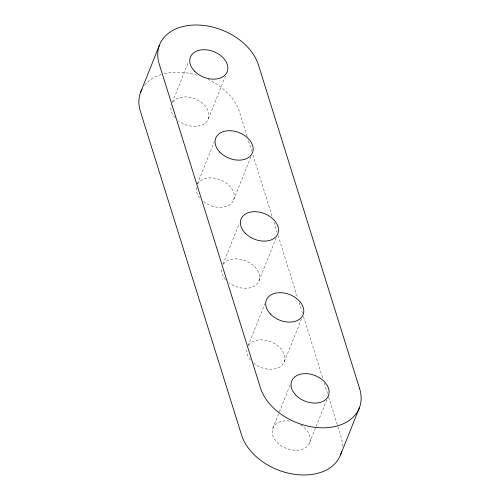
<?xml version="1.0" encoding="UTF-8"?>
<svg xmlns="http://www.w3.org/2000/svg" width="500" height="500" viewBox="0 0 500 500"><rect width="100%" height="100%" fill="white"/><g stroke="black" fill="none" stroke-linecap="round" stroke-linejoin="round"><path stroke-width="0.38" stroke-dasharray="2.5 1.88" d="M172.35 102.294L188.656 61.537M208.356 118.825L225.512 75.919M197.387 183.994L214.256 141.806M233.675 199.806L250.831 156.9M222.987 264.262L239.294 223.506M258.994 280.788L276.438 237.169M248.025 345.956L264.894 303.769M284.312 361.769L301.469 318.869M272.769 428.369L279.062 412.638M279.35 411.925L289.931 385.469M309.631 442.75L315.919 427.019M316.206 426.306L326.788 399.85M247.162 136.506L239.481 111.931A52.994 36.812 21.8 0 0 208.081 79.419M248.562 140.969L251.819 151.394M252.987 155.119L272.306 216.925M273.938 222.138L276.962 231.819M278.131 235.544L297.688 298.094M299.081 302.562L302.575 313.731M303.506 316.712L322.831 378.519M324.225 382.987L327.488 393.413M328.65 397.137L337.731 426.181M337.962 426.925L340.756 435.856A53 36.819 21.8 0 1 342.231 446.85M144.6 85.325A52.994 36.812 21.8 0 1 161.537 74.425M164.256 73.675A52.994 36.812 21.8 0 1 198.287 75.556M172.738 102.163A19.781 13.744 21.8 0 1 199.231 100.975A19.781 13.744 21.8 0 1 205.944 122.444A19.781 13.744 21.8 0 1 178.606 120.931M175.144 117.8A19.781 13.744 21.8 0 1 171.225 105.262M197.569 183.869A19.781 13.744 21.8 0 1 224.2 181.744A19.781 13.744 21.8 0 1 231.044 203.631A19.781 13.744 21.8 0 1 202.981 201.181M199.737 197.931A19.781 13.744 21.8 0 1 196.35 187.087M223.375 264.125A19.781 13.744 21.8 0 1 249.869 262.938A19.781 13.744 21.8 0 1 256.581 284.406A19.781 13.744 21.8 0 1 229.244 282.894M225.781 279.762A19.781 13.744 21.8 0 1 221.669 268.075M248.694 345.106A19.781 13.744 21.8 0 1 275.538 344.137A19.781 13.744 21.8 0 1 281.456 365.8A19.781 13.744 21.8 0 1 253.619 363.144M250.375 359.894A19.781 13.744 21.8 0 1 246.863 349.925M300.506 424.906A19.781 13.744 21.8 0 1 303.85 448.663A19.781 13.744 21.8 0 1 273.569 437.6A19.781 13.744 21.8 0 1 290.144 421.119"/><path stroke-width="0.75" d="M140.556 92.369L159.431 45.181M340.569 454.819L359.444 407.631M142.006 89.219A52.994 36.812 21.8 0 0 140.369 111.331L241.644 435.262A53 36.819 21.8 0 0 293.219 474.125A53 36.819 21.8 0 0 341.575 451.5M359.631 388.669L258.356 64.737A52.994 36.812 21.8 0 0 196.469 25A52.994 36.812 21.8 0 0 159.244 64.144L260.519 388.069A53 36.819 21.8 0 0 322.4 427.812A53 36.819 21.8 0 0 359.631 388.669M194.537 71.162A19.781 13.744 21.8 0 0 226.887 72.425A19.781 13.744 21.8 0 0 204.975 49.731A19.781 13.744 21.8 0 0 194.537 71.162M219.856 152.144A19.781 13.744 21.8 0 0 252.206 153.406A19.781 13.744 21.8 0 0 230.294 130.712A19.781 13.744 21.8 0 0 219.856 152.144M245.175 233.125A19.781 13.744 21.8 0 0 277.525 234.387A19.781 13.744 21.8 0 0 255.613 211.7A19.781 13.744 21.8 0 0 245.175 233.125M270.494 314.113A19.781 13.744 21.8 0 0 302.844 315.369A19.781 13.744 21.8 0 0 280.931 292.681A19.781 13.744 21.8 0 0 270.494 314.113M295.812 395.094A19.781 13.744 21.8 0 0 328.162 396.35A19.781 13.744 21.8 0 0 306.25 373.663A19.781 13.744 21.8 0 0 295.812 395.094"/></g></svg>
